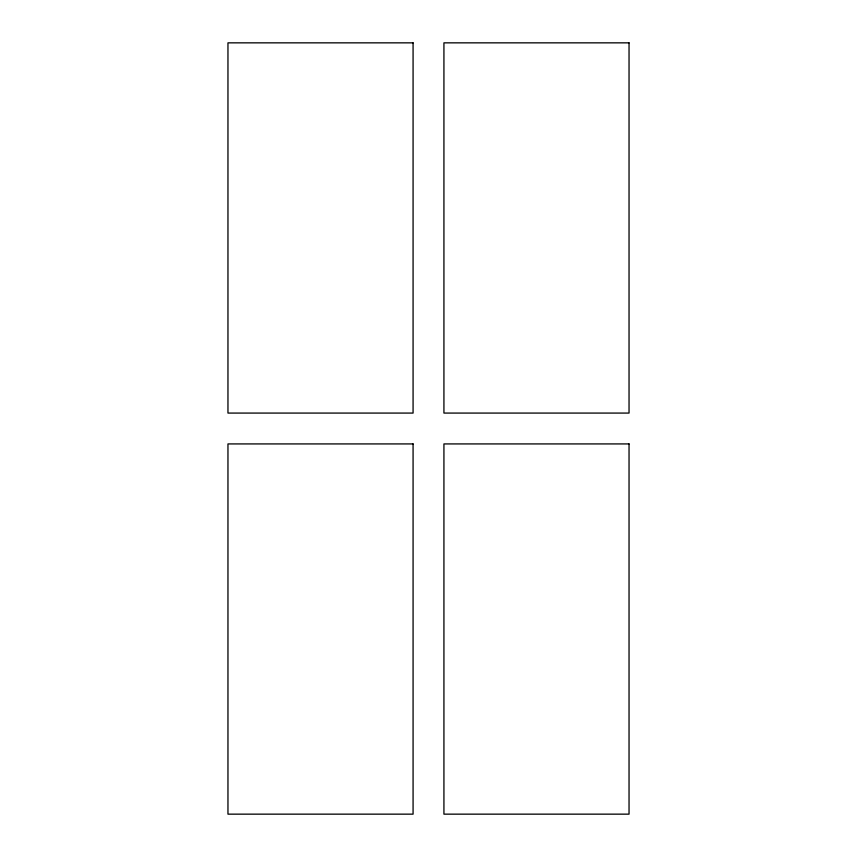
<?xml version="1.0" encoding="UTF-8"?>
<svg xmlns="http://www.w3.org/2000/svg" width="857" height="857" viewBox="0 0 857 857"><rect width="100%" height="100%" fill="white"/><g stroke="black" fill="none" stroke-linecap="round" stroke-linejoin="round"><path stroke-width="1.29" d="M413.074 42.85L227.962 42.85L227.962 413.074L413.074 413.074L413.074 42.85M629.038 42.85L443.926 42.85L443.926 413.074L629.038 413.074L629.038 42.85M413.074 443.926L227.962 443.926L227.962 814.15L413.074 814.15L413.074 443.926M629.038 443.926L443.926 443.926L443.926 814.15L629.038 814.15L629.038 443.926"/></g></svg>
